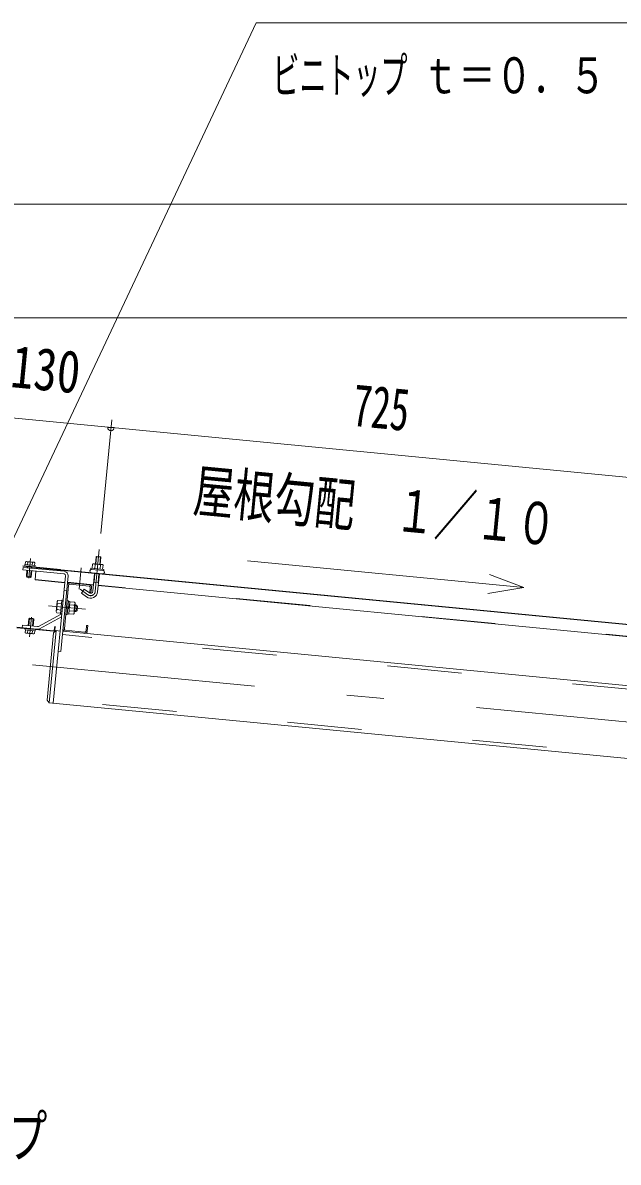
# Model space of a CAD drawing. Units: millimetres, scale not verified. Extents: x -34086 to 34091, y -14700 to 14700.
# Drawn here: x 17031 to 19594, y 6562 to 11466 of the extents above; entities that cross this region are included whole.
import ezdxf
from ezdxf.enums import TextEntityAlignment as Align

# ---------------------------------------------------------------- set-up
doc = ezdxf.new("R2010")
doc.units = ezdxf.units.MM
doc.header["$LTSCALE"] = 80
doc.linetypes.add('USER2', pattern=[10, 4, -6])
doc.linetypes.add('USER3', pattern=[24, 12, -5, 2, -5])
for name, color, linetype, lineweight in [('0-6_2-02BOLD', 7, 'Continuous', 18), ('0-7_2-12HIDDEN', 3, 'USER2', 18), ('0-8_2-22CENTER', 3, 'USER3', 18), ('0-9_2-42THIN', 4, 'Continuous', 18), ('0-A_2-52DIM', 3, 'Continuous', 18)]:
    doc.layers.add(name, color=color, linetype=linetype, lineweight=lineweight)
doc.styles.add('ＭＳ ゴシック', font='')
doc.styles.get('ＭＳ ゴシック').set_extended_font_data('MS Gothic')

msp = doc.modelspace()

# ---------------------------------------------------------------- linework, layer by layer
at = {"layer": '0-6_2-02BOLD'}
for p, q in [((22523.93, 8598.56), (17030.88, 9127.48)), ((17050.73, 9125.56), (17050.25, 9120.5)), ((17051.83, 9132.83), (17053, 9145.01)), ((17071.16, 9118.49), (17071.64, 9123.55)), ((17071.96, 9130.92), (17073.12, 9143.09)), ((17088.57, 9116.81), (17089.07, 9121.87)), ((17340.93, 9117.31), (17342.64, 9135.15)), ((17346.63, 9167.53), (17367.53, 9165.51)), ((17365.27, 9132.98), (17363.55, 9115.13)), ((17067.7, 9082.1), (17070.1, 9107.34)), ((17088.9, 9120.14), (22523.76, 8596.82)), ((17162.23, 8537.81), (17215.05, 9086.36)), ((17215.04, 9086.35), (17199.56, 8925.66)), ((17332.33, 9019.12), (17339.74, 9095.98)), ((17360.64, 9093.97), (17353.24, 9017.1)), ((17227.89, 9044.52), (17209.91, 8857.77)), ((17334.88, 9045.47), (17223.39, 9056.2)), ((17316.22, 9041.63), (17234.01, 9049.55)), ((17321.26, 9035.52), (17318.98, 9011.83)), ((17357.02, 9056.39), (17336.12, 9058.41)), ((19860.69, 8802.25), (17355.78, 9043.45)), ((17208.89, 9022.43), (17220.03, 9021.36)), ((17283.45, 9011.27), (17305.67, 8995.42)), ((17195.2, 8938.64), (17178.47, 8940.25)), ((17180.99, 8966.4), (17197.72, 8964.79)), ((17223.66, 8942.07), (17231.3, 8948.36)), ((17231.97, 8955.33), (17224.33, 8949.04)), ((17250.26, 8933.34), (17230.04, 8935.29)), ((17232.56, 8961.43), (17252.77, 8959.49)), ((17259.57, 8931.58), (17262.25, 8959.44)), ((17196.27, 8920.71), (17098.16, 8868.13)), ((17103.45, 8858.25), (17197.96, 8908.91)), ((17162.82, 8847.2), (17005.35, 8862.35)), ((17005.52, 8864.1), (17163, 8848.93)), ((17052.94, 8852.13), (17051.79, 8839.96)), ((17071.9, 8838.04), (17073.06, 8850.22)), ((17166.81, 8852.08), (17168.33, 8867.76)), ((17203.26, 8847.16), (19717.94, 8605.03)), ((17214.95, 8851.66), (17297.17, 8843.75))]:
    msp.add_line(p, q, dxfattribs=at)
for points in [[(17031.05, 9129.22), (17193.75, 9113.55), (17193.58, 9111.81)], [(17209.82, 9105.14), (17032.84, 9122.18), (17031.76, 9111.03), (17208.74, 9093.99)], [(17080.3, 9144.18), (17046.15, 9147.44), (17042.94, 9145.98), (17041.78, 9133.79)], [(17080.3, 9144.18), (17083.17, 9142.14), (17082.02, 9129.96)], [(17374.87, 9114.05), (17376.58, 9131.89), (17373.72, 9133.93), (17334.53, 9137.71), (17331.33, 9136.25), (17329.61, 9118.41)], [(17343.67, 9136.83), (17346.63, 9167.53), (17348.54, 9169.1), (17365.95, 9167.43), (17367.53, 9165.51), (17364.58, 9134.81)], [(17049.19, 9109.35), (17046.8, 9084.09), (17049.95, 9080.28), (17063.89, 9078.95), (17067.7, 9082.1), (17046.8, 9084.09)], [(17212.09, 9055.7), (17083.88, 9068.04), (17087.5, 9105.66)], [(17226.19, 9085.29), (17194.88, 8760.06), (17183.73, 8761.14)], [(17317.86, 9012.52), (17295.64, 9028.37), (17283.45, 9011.27)], [(17318.98, 9011.83), (17324.55, 9011.29), (17326.84, 9034.98)], [(17198.98, 8977.87), (17182.24, 8979.48), (17179.41, 8975.51), (17175.18, 8931.62), (17177.2, 8927.18), (17193.94, 8925.57)], [(17199.18, 8921.57), (17193.61, 8922.11), (17199.31, 8981.33), (17204.88, 8980.8)], [(17215.9, 8919.96), (17221.47, 8919.42), (17227.18, 8978.64), (17221.61, 8979.18)], [(17226.94, 8976.21), (17233.91, 8975.53), (17228.68, 8921.19), (17221.71, 8921.86)], [(17228.78, 8922.21), (17249, 8920.26), (17251.83, 8924.23), (17256.06, 8968.13), (17254.04, 8972.56), (17233.81, 8974.51)], [(17255.28, 8960.11), (17262.25, 8959.44), (17266.98, 8953.72), (17265.29, 8936.29), (17259.57, 8931.58), (17252.6, 8932.25)], [(17075.27, 8869.15), (17078.1, 8898.96), (17057.2, 8900.95), (17054.35, 8871.16)], [(17057.2, 8900.95), (17061.02, 8904.1), (17074.95, 8902.77), (17078.1, 8898.96)], [(17094.18, 8867.33), (17029.99, 8873.51), (17028.91, 8862.35), (17093.11, 8856.18)], [(17083.12, 8849.26), (17081.96, 8837.08), (17078.73, 8835.61), (17044.6, 8838.87), (17041.72, 8840.92), (17042.88, 8853.1)], [(17174.7, 8849.91), (17163.24, 8840.47), (17135.36, 8550.95), (17144.81, 8539.49)], [(22468.88, 8026.85), (17144.81, 8539.49), (17174.7, 8849.91), (17192.12, 8848.23)], [(17168.33, 8867.76), (17170.06, 8867.6), (17168.56, 8851.92)], [(17303.28, 8848.78), (17305.56, 8872.47), (17311.14, 8871.94), (17308.86, 8848.25)]]:
    msp.add_lwpolyline(points, dxfattribs=at)
for points in [[(17083.68, 9129.8), (17083.14, 9124.22), (17039.58, 9128.38), (17040.12, 9133.95)], [(17324.37, 9118.91), (17323.83, 9113.34), (17379.57, 9107.96), (17380.11, 9113.53)], [(17085.31, 8854.68), (17084.78, 8849.1), (17041.22, 8853.26), (17041.76, 8858.83)]]:
    msp.add_lwpolyline(points, close=True, dxfattribs=at)
for centre, radius, start, end in [((17047.37, 9139.18), 8.11, 46.00594, 84.55217), ((17060.4, 9116.16), 29.79, 64.72084, 104.38129), ((17077.54, 9136.3), 8.11, 84.55217, 123.0836), ((17336.19, 9127.44), 10.06, 50.11574, 110.11574), ((17350.52, 9098.38), 37.62, 66.91203, 102.08795), ((17370.13, 9124.17), 10.06, 58.88425, 118.88425), ((17208.08, 9087.02), 7, 354.49998, 84.49997), ((17208.08, 9087.02), 18.2, 354.49998, 84.49997), ((17326.64, 9106.03), 7, 84.4998, 264.4998), ((17375.42, 9101.33), 7, 264.50061, 84.50061), ((17233.47, 9043.98), 11.2, 84.4973, 174.4973), ((17233.47, 9043.98), 5.6, 84.4973, 174.4973), ((17315.69, 9036.05), 5.6, 354.5092, 84.50122), ((17315.69, 9036.05), 11.2, 354.50143, 84.50122), ((17323.19, 9019.99), 30.18, 234.5, 354.5), ((17323.19, 9019.99), 9.19, 234.5, 354.5), ((17185.43, 8932.98), 10.07, 133.77223, 174.49905), ((17213.73, 8950.06), 36.61, 153.47365, 195.52446), ((17189.21, 8972.21), 10.07, 174.49905, 215.22588), ((17217.5, 8949.69), 36.61, 333.47365, 15.52446), ((17242.04, 8927.53), 10.07, 354.49905, 35.22588), ((17245.81, 8966.76), 10.07, 313.77223, 354.49905), ((17193.29, 8926.27), 6.3, 298.20261, 313.75566), ((17047.36, 8846.75), 8.11, 264.55217, 303.0836), ((17064.5, 8866.89), 29.79, 244.72084, 284.38129), ((17077.52, 8843.87), 8.11, 226.00594, 264.55217), ((17094.85, 8874.3), 18.2, 264.49997, 298.1879), ((17094.85, 8874.3), 7, 264.49997, 298.18448), ((17163.33, 8852.42), 5.25, 264.49997, 354.49997), ((17163.33, 8852.42), 3.5, 264.49997, 354.49997), ((17215.48, 8857.23), 11.2, 174.4973, 264.48845), ((17215.48, 8857.23), 5.6, 174.4973, 264.48845), ((17297.71, 8849.32), 11.2, 264.49953, 354.50208), ((17297.71, 8849.32), 5.6, 264.49953, 354.5092)]:
    msp.add_arc(centre, radius, start, end, dxfattribs=at)
at = {"layer": '0-7_2-12HIDDEN'}
for p, q in [((17212.25, 9057.44), (17084.05, 9069.78)), ((17335.04, 9047.2), (17223.56, 9057.93)), ((19860.86, 8803.99), (17355.95, 9045.19)), ((19716.52, 8590.39), (17201.85, 8832.53)), ((22470.29, 8041.48), (17163.64, 8552.44))]:
    msp.add_line(p, q, dxfattribs=at)
at = {"layer": '0-8_2-22CENTER'}
for p, q in [((17360.16, 9198.43), (17342.79, 9018.11)), ((17056.5, 9075.79), (17064.65, 9160.43)), ((17273.44, 9028.17), (17282.35, 9120.84)), ((17311.77, 9003.97), (17278.29, 9027.84)), ((17142.46, 8956.92), (17300.97, 8941.64)), ((17068.4, 8907.27), (17060.25, 8822.63)), ((17072.65, 8703.08), (22483.82, 8182.06))]:
    msp.add_line(p, q, dxfattribs=at)
msp.add_arc((17323.19, 9019.99), 19.69, 234.5, 354.5, dxfattribs=at)
at = {"layer": '0-9_2-42THIN'}
for p, q in [((17053.05, 9120.23), (17053.53, 9125.3)), ((17068.87, 9123.82), (17068.38, 9118.76)), ((17348.54, 9169.1), (17345.42, 9136.66)), ((17362.84, 9134.98), (17365.96, 9167.43)), ((17049.32, 9081.04), (17051.99, 9109.08)), ((17067.32, 9107.61), (17064.64, 9079.58)), ((17337.87, 9058.23), (17341.48, 9095.81)), ((17335.49, 9051.9), (17337.86, 9058.23)), ((17263.39, 8934.73), (17252.94, 8935.74)), ((17254.95, 8956.64), (17265.4, 8955.63)), ((17060.25, 8903.48), (17057.15, 8870.9)), ((17072.48, 8869.42), (17075.58, 8902.01))]:
    msp.add_line(p, q, dxfattribs=at)
msp.add_lwpolyline([(17358.9, 9094.14), (17355.28, 9056.56), (17356.4, 9049.88)], dxfattribs=at)
at = {"layer": '0-A_2-52DIM'}
for p, q in [((16884.25, 10685.45), (30947.24, 10685.45)), ((30947.24, 10195.45), (16884.25, 10195.45)), ((16954.36, 9767.92), (22462.38, 9237.56)), ((17366.86, 9268.11), (17413.96, 9757.32)), ((17424.76, 9723.97), (17396.76, 9723.97)), ((19188.29, 9035.89), (19040.77, 9091.05))]:
    msp.add_line(p, q, dxfattribs=at)
for points in [[(16900.98, 9058.64), (18035.75, 11465.9), (21675.74, 11465.9)], [(19032.95, 9009.89), (19188.29, 9035.89), (17998.88, 9150.42)]]:
    msp.add_lwpolyline(points, dxfattribs=at)
msp.add_arc((17410.76, 9723.97), 14, 180, 0, dxfattribs=at)

# ---------------------------------------------------------------- texts
at = {"layer": '0-A_2-52DIM', "color": 7, "style": 'ＭＳ ゴシック'}
for s, height, width, p in [('ビニトップ ', 155, 0.55, (18105.75, 11115.9)), ('ｔ＝０．５', 155, 0.75, (18748.73, 11115.9)), ('側柱：丸パイプ', 182.3, 0.7, (15918.24, 6527.77))]:
    msp.add_text(s, height=height, dxfattribs=dict(at, width=width)).set_placement(p, align=Align.BOTTOM_LEFT)
for s, width, p in [('130', 0.8, (16967.88, 9844.34)), ('725', 0.65, (18439.53, 9677.65)), ('屋根勾配\u3000１／１０', 0.7, (17754.54, 9309.87))]:
    msp.add_text(s, height=182.3, rotation=354.5, dxfattribs=dict(at, width=width)).set_placement(p, align=Align.BOTTOM_LEFT)

doc.saveas('drawing.dxf')
